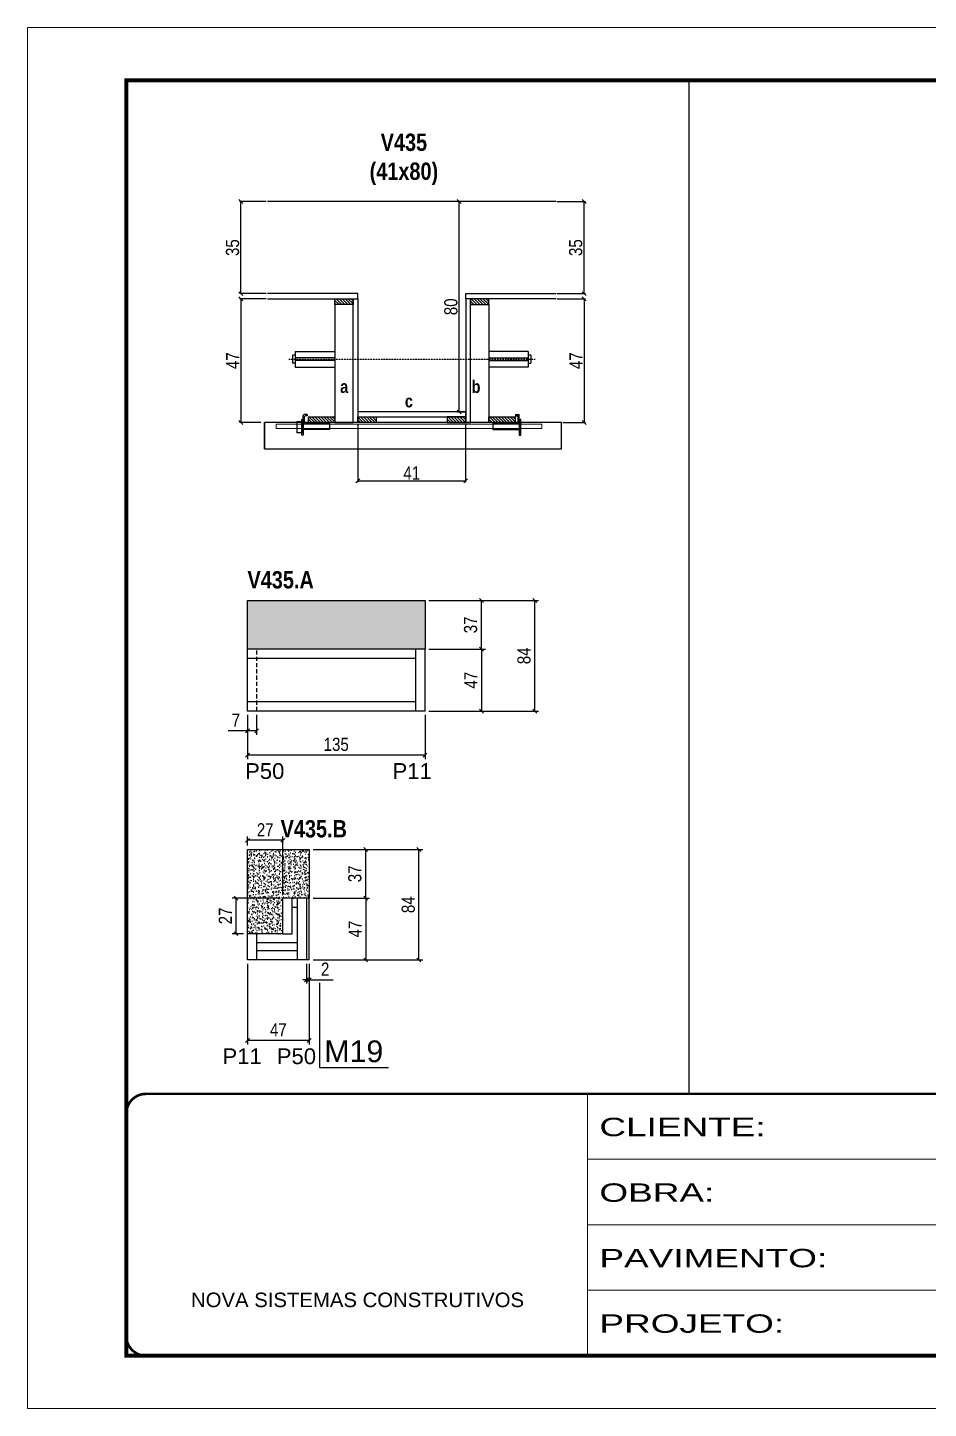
# Model space of a CAD drawing. Extents: x 3309 to 9590, y -2522 to 15424.
# Drawn here: x 8078 to 8763, y 6666 to 7716 of the extents above; entities that cross this region are included whole.
import ezdxf

# ---------------------------------------------------------------- set-up
doc = ezdxf.new("R2010")
doc.units = 0
for name, pattern in [('CONTINUO', [0]), ('DASHED', [0.75, 0.5, -0.25]), ('HIDDEN', [0.375, 0.25, -0.125]), ('HIDDEN2', [4.7625, 3.175, -1.5875])]:
    doc.linetypes.add(name, pattern=pattern)
for name, color, linetype in [('5', 5, 'Continuous'), ('barrote', 251, 'Continuous'), ('COTA', 241, 'Continuous'), ('detalhes', 4, 'Continuous'), ('NOMENCLATURA', 7, 'Continuous'), ('Painéis', 200, 'Continuous'), ('presilha', 1, 'Continuous'), ('SARR_2.2x10', 60, 'Continuous'), ('SARR_2.2x7', 40, 'Continuous'), ('SARR_3.5x7', 81, 'Continuous'), ('TENSOR', 3, 'Continuous')]:
    doc.layers.add(name, color=color, linetype=linetype)
for name, color, linetype, lineweight in [('CONCRETO', 251, 'Continuous', 25), ('Folhas', 255, 'Continuous', 9), ('SARRAFO DE PRESSAO', 251, 'DASHED', 9), ('SCO-___-LAJ', 2, 'Continuous', 0)]:
    doc.layers.add(name, color=color, linetype=linetype, lineweight=lineweight)
doc.styles.add('ARIAL', font='arial.ttf')
doc.styles.add('COTA TECNICA', font='techl___.ttf', dxfattribs={"height": 10})
doc.styles.add('COTA TECNICA 2X', font='techl___.ttf', dxfattribs={"height": 10})
doc.styles.get("Standard").update_dxf_attribs({"font": 'arial.ttf'})
doc.styles.add('TECNICA', font='techb___.ttf', dxfattribs={"height": 10})
doc.styles.add('Tecnologia', font='')
doc.styles.get('Tecnologia').set_extended_font_data('Forgotten Futurist')
doc.dimstyles.new('PAINEL', dxfattribs={"dimtxt": 10, "dimasz": 3, "dimexe": 3, "dimexo": 3, "dimgap": 3, "dimtad": 1, "dimdec": 1, "dimzin": 12, "dimdsep": 46, "dimtxsty": 'COTA TECNICA', "dimblk1": 'OBLIQUE', "dimblk2": 'OBLIQUE', "dimsah": 1, "dimcen": 0.9, "dimclrd": 4, "dimclre": 4, "dimclrt": 240, "dimadec": 1, "dimazin": 3, "dimtfac": 1, "dimtdec": 1, "dimtmove": 0, "dimatfit": 3, "dimfxl": 1, "dimtolj": 1, "dimtzin": 12, "dimarcsym": 0})
doc.dimstyles.new('SECAO', dxfattribs={"dimscale": 0.333333, "dimtxt": 5, "dimasz": 9, "dimexe": 3, "dimexo": 3, "dimgap": 3, "dimtad": 1, "dimdec": 1, "dimlfac": 0.5, "dimzin": 12, "dimdsep": 46, "dimtxsty": 'COTA TECNICA 2X', "dimblk1": 'OBLIQUE', "dimblk2": 'OBLIQUE', "dimsah": 1, "dimcen": 0.9, "dimclrd": 4, "dimclre": 4, "dimclrt": 240, "dimadec": 1, "dimazin": 3, "dimtfac": 1, "dimtdec": 1, "dimtmove": 0, "dimatfit": 3, "dimfxl": 1, "dimtolj": 1, "dimtzin": 12, "dimarcsym": 0})

# ---------------------------------------------------------------- blocks, each defined once
blk = doc.blocks.new('9999999999')
at = {"color": 30, "linetype": 'CONTINUO'}
for p, q in [((98564.6, 34230.2), (98564.6, 34429.4)), ((98564.6, 34379.6), (99584, 34379.6)), ((98564.6, 34329.8), (99488, 34329.8)), ((98564.6, 34280), (99488, 34280))]:
    blk.add_line(p, q, dxfattribs=at)
at = {"color": 30, "linetype": 'CONTINUO', "const_width": 2}
blk.add_lwpolyline([(99584, 34230.2), (99584, 34414.4, 0.414214), (99569, 34429.4), (98229, 34429.4, 0.414214), (98214, 34414.4), (98214, 34245.2, 0.414214), (98229, 34230.2), (99584, 34230.2)], format="xyb", dxfattribs=at)
at = {"layer": 'Folhas'}
blk.add_lwpolyline([(98139, 34190.2), (99624, 34190.2), (99624, 35240.2), (98139, 35240.2)], close=True, dxfattribs=at)
at = {"layer": 'Folhas', "color": 30, "const_width": 3}
blk.add_lwpolyline([(98214, 34230.2), (99584, 34230.2), (99584, 35200.2), (98214, 35200.2)], close=True, dxfattribs=at)
at = {"color": 7, "linetype": 'Continuous', "ltscale": 5, "style": 'ARIAL'}
blk.add_text('NOVA SISTEMAS CONSTRUTIVOS', height=11.059, dxfattribs=at).set_placement((98263.2, 34267.2))
at = {"layer": 'Folhas', "color": 7, "style": 'Tecnologia', "width": 1.5}
for s, p in [('CLIENTE:', (98573.7, 34397.2)), ('OBRA:', (98573.7, 34347.3)), ('PAVIMENTO:', (98573.7, 34297.5)), ('PROJETO:', (98573.7, 34247.7))]:
    blk.add_text(s, height=14, dxfattribs=at).set_placement(p)
blk = doc.blocks.new('PRESILHA METÁLICA 1')
at = {"layer": 'presilha'}
for p, q in [((7.5, 10.6), (7.5, 19.9)), ((12, 21), (8.6, 21)), ((9, 11.6), (9, 18.9)), ((12, 19.5), (9.6, 19.5)), ((12, 21), (12, 19.5)), ((0, 13), (6, 13)), ((0, 13), (0, 0)), ((6, 0), (0, 0)), ((6, 15.5), (7.5, 15.5)), ((6, -2.5), (6, 15.5)), ((6, 13), (6, 0)), ((7.5, 15.5), (7.5, -2.5)), ((37.5, 4.1), (7.5, 4.1)), ((37.5, 11), (9.6, 11)), ((37.5, 11), (37.5, 4.1)), ((7.5, -2.5), (6, -2.5))]:
    blk.add_line(p, q, dxfattribs=at)
for centre, radius, start, end in [((8.6, 19.9), 1.14, 90, 180), ((9.6, 18.9), 0.57, 90, 180), ((9.6, 11.6), 0.57, 180, 270)]:
    blk.add_arc(centre, radius, start, end, dxfattribs=at)
blk = doc.blocks.new('PRESILHA METÁLICA 2')
at = {"layer": 'presilha'}
for p, q in [((-5.2, 23.5), (-5.2, 22)), ((-5.2, 23.5), (-1.9, 23.5)), ((-5.2, 22), (-2.8, 22)), ((-2.2, 14.1), (-2.2, 21.4)), ((0.8, 18), (-0.8, 18)), ((-0.8, 18), (-0.8, 0)), ((-0.8, 14.6), (-0.8, 22.4)), ((0.8, 0), (0.8, 18)), ((-30.8, 13.5), (-30.8, 6.6)), ((-30.8, 13.5), (-2.8, 13.5)), ((-30.8, 6.6), (-0.8, 6.6)), ((-0.8, 0), (0.8, 0))]:
    blk.add_line(p, q, dxfattribs=at)
for centre, radius, start, end in [((-2.8, 21.4), 0.57, 0, 90), ((-1.9, 22.4), 1.14, 0, 90), ((-2.8, 14.1), 0.57, 270, 0)]:
    blk.add_arc(centre, radius, start, end, dxfattribs=at)
blk = doc.blocks.new('_Oblique')
at = {"color": 0, "linetype": 'ByBlock', "lineweight": -2}
blk.add_line((-0.5, -0.5), (0.5, 0.5), dxfattribs=at)
blk = doc.blocks.new('*D1620')
at = {"layer": 'COTA', "color": 4, "lineweight": -2, "transparency": 16777216}
for p, q in [((8259.2, 7510.1), (8238.9, 7510.1)), ((8239.9, 7510.1), (8239.9, 7416.1)), ((8255.1, 7416.1), (8238.9, 7416.1))]:
    blk.add_line(p, q, dxfattribs=at)
at = {"layer": 'Defpoints', "color": 0, "transparency": 16777216}
for p in [(8260.2, 7510.1), (8239.9, 7416.1), (8256.1, 7416.1)]:
    blk.add_point(p, dxfattribs=at)
at = {"layer": 'COTA', "color": 4, "lineweight": -2, "transparency": 16777216, "xscale": 3, "yscale": 3, "zscale": 3}
for p, rotation in [((8239.9, 7510.1), 90), ((8239.9, 7416.1), 270)]:
    blk.add_blockref('_Oblique', p, dxfattribs=dict(at, rotation=rotation))
at = {"layer": 'COTA', "color": 240, "transparency": 16777216, "insert": (8233.8, 7463.1), "char_height": 10, "attachment_point": 5, "rotation": 90, "style": 'COTA TECNICA 2X'}
blk.add_mtext('\\A1;47', dxfattribs=at)
blk = doc.blocks.new('*D1621')
at = {"layer": 'COTA', "color": 4, "lineweight": -2, "transparency": 16777216}
for p, q in [((8480.6, 7510.1), (8501.9, 7510.1)), ((8500.9, 7510.1), (8500.9, 7416.1)), ((8484.8, 7416.1), (8501.9, 7416.1))]:
    blk.add_line(p, q, dxfattribs=at)
at = {"layer": 'Defpoints', "color": 0, "transparency": 16777216}
for p in [(8479.6, 7510.1), (8483.8, 7416.1), (8500.9, 7416.1)]:
    blk.add_point(p, dxfattribs=at)
at = {"layer": 'COTA', "color": 4, "lineweight": -2, "transparency": 16777216, "xscale": 3, "yscale": 3, "zscale": 3}
for p, rotation in [((8500.9, 7510.1), 90), ((8500.9, 7416.1), 270)]:
    blk.add_blockref('_Oblique', p, dxfattribs=dict(at, rotation=rotation))
at = {"layer": 'COTA', "color": 240, "transparency": 16777216, "insert": (8494.8, 7463.1), "char_height": 10, "attachment_point": 5, "rotation": 90, "style": 'COTA TECNICA 2X'}
blk.add_mtext('\\A1;47', dxfattribs=at)
blk = doc.blocks.new('*D1622')
at = {"layer": 'COTA', "color": 4, "lineweight": -2, "transparency": 16777216}
for p, q in [((8409.9, 7584.1), (8404.9, 7584.1)), ((8405.9, 7424.1), (8405.9, 7584.1)), ((8409.9, 7424.1), (8404.9, 7424.1))]:
    blk.add_line(p, q, dxfattribs=at)
at = {"layer": 'Defpoints', "color": 0, "transparency": 16777216}
for p in [(8405.9, 7584.1), (8410.9, 7584.1), (8410.9, 7424.1)]:
    blk.add_point(p, dxfattribs=at)
at = {"layer": 'COTA', "color": 4, "lineweight": -2, "transparency": 16777216, "xscale": 3, "yscale": 3, "zscale": 3}
for p, rotation in [((8405.9, 7584.1), 90), ((8405.9, 7424.1), 270)]:
    blk.add_blockref('_Oblique', p, dxfattribs=dict(at, rotation=rotation))
at = {"layer": 'COTA', "color": 240, "transparency": 16777216, "insert": (8399.7, 7504.1), "char_height": 10, "attachment_point": 5, "rotation": 90, "style": 'COTA TECNICA 2X'}
blk.add_mtext('\\A1;80', dxfattribs=at)
blk = doc.blocks.new('*D1623')
at = {"layer": 'COTA', "color": 4, "lineweight": -2, "transparency": 16777216}
for p, q in [((8480.6, 7584.1), (8501.9, 7584.1)), ((8500.9, 7514.1), (8500.9, 7584.1)), ((8480.6, 7514.1), (8501.9, 7514.1))]:
    blk.add_line(p, q, dxfattribs=at)
at = {"layer": 'Defpoints', "color": 0, "transparency": 16777216}
for p in [(8479.6, 7584.1), (8500.9, 7584.1), (8479.6, 7514.1)]:
    blk.add_point(p, dxfattribs=at)
at = {"layer": 'COTA', "color": 4, "lineweight": -2, "transparency": 16777216, "xscale": 3, "yscale": 3, "zscale": 3}
for p, rotation in [((8500.9, 7584.1), 90), ((8500.9, 7514.1), 270)]:
    blk.add_blockref('_Oblique', p, dxfattribs=dict(at, rotation=rotation))
at = {"layer": 'COTA', "color": 240, "transparency": 16777216, "insert": (8494.6, 7549.1), "char_height": 10, "attachment_point": 5, "rotation": 90, "style": 'COTA TECNICA 2X'}
blk.add_mtext('\\A1;35', dxfattribs=at)
blk = doc.blocks.new('*D1624')
at = {"layer": 'COTA', "color": 4, "lineweight": -2, "transparency": 16777216}
for p, q in [((8259.2, 7584.1), (8238.9, 7584.1)), ((8239.9, 7514.1), (8239.9, 7584.1)), ((8259.2, 7514.1), (8238.9, 7514.1))]:
    blk.add_line(p, q, dxfattribs=at)
at = {"layer": 'Defpoints', "color": 0, "transparency": 16777216}
for p in [(8239.9, 7584.1), (8260.2, 7584.1), (8260.2, 7514.1)]:
    blk.add_point(p, dxfattribs=at)
at = {"layer": 'COTA', "color": 4, "lineweight": -2, "transparency": 16777216, "xscale": 3, "yscale": 3, "zscale": 3}
for p, rotation in [((8239.9, 7584.1), 90), ((8239.9, 7514.1), 270)]:
    blk.add_blockref('_Oblique', p, dxfattribs=dict(at, rotation=rotation))
at = {"layer": 'COTA', "color": 240, "transparency": 16777216, "insert": (8233.7, 7549.1), "char_height": 10, "attachment_point": 5, "rotation": 90, "style": 'COTA TECNICA 2X'}
blk.add_mtext('\\A1;35', dxfattribs=at)
blk = doc.blocks.new('*D1625')
at = {"layer": 'COTA', "color": 4, "linetype": 'ByBlock', "lineweight": -2, "transparency": 16777216}
for p, q in [((8245, 7193.7), (8245, 7160.1)), ((8380, 7193.7), (8380, 7160.1)), ((8380, 7163.1), (8245, 7163.1))]:
    blk.add_line(p, q, dxfattribs=at)
at = {"layer": 'Defpoints', "color": 0, "linetype": 'ByBlock', "transparency": 16777216}
for p in [(8245, 7196.7), (8380, 7196.7), (8245, 7163.1)]:
    blk.add_point(p, dxfattribs=at)
at = {"layer": 'COTA', "color": 4, "linetype": 'ByBlock', "lineweight": -2, "transparency": 16777216, "xscale": 3, "yscale": 3, "zscale": 3, "rotation": 180}
blk.add_blockref('_Oblique', (8245, 7163.1), dxfattribs=at)
at = {"layer": 'COTA', "color": 4, "linetype": 'ByBlock', "lineweight": -2, "transparency": 16777216, "xscale": 3, "yscale": 3, "zscale": 3}
blk.add_blockref('_Oblique', (8380, 7163.1), dxfattribs=at)
at = {"layer": 'COTA', "color": 240, "linetype": 'ByBlock', "transparency": 16777216, "insert": (8312.5, 7171.3), "char_height": 10, "attachment_point": 5, "style": 'COTA TECNICA'}
blk.add_mtext('\\A1;135', dxfattribs=at)
blk = doc.blocks.new('*D1626')
at = {"layer": 'COTA', "color": 4, "lineweight": -2, "transparency": 16777216}
for p, q in [((8383, 7243.7), (8425.9, 7243.7)), ((8422.9, 7243.7), (8422.9, 7196.7)), ((8383, 7196.7), (8425.9, 7196.7))]:
    blk.add_line(p, q, dxfattribs=at)
at = {"layer": 'Defpoints', "color": 0, "transparency": 16777216}
for p in [(8380, 7243.7), (8380, 7196.7), (8422.9, 7196.7)]:
    blk.add_point(p, dxfattribs=at)
at = {"layer": 'COTA', "color": 4, "lineweight": -2, "transparency": 16777216, "xscale": 3, "yscale": 3, "zscale": 3}
for p, rotation in [((8422.9, 7243.7), 90), ((8422.9, 7196.7), 270)]:
    blk.add_blockref('_Oblique', p, dxfattribs=dict(at, rotation=rotation))
at = {"layer": 'COTA', "color": 240, "transparency": 16777216, "insert": (8414.9, 7220.2), "char_height": 10, "attachment_point": 5, "rotation": 90, "style": 'COTA TECNICA'}
blk.add_mtext('\\A1;47', dxfattribs=at)
blk = doc.blocks.new('*D1627')
at = {"layer": 'COTA', "color": 4, "lineweight": -2, "transparency": 16777216}
for p, q in [((8383, 7280.7), (8425.9, 7280.7)), ((8422.9, 7243.7), (8422.9, 7280.7)), ((8383, 7243.7), (8425.9, 7243.7))]:
    blk.add_line(p, q, dxfattribs=at)
at = {"layer": 'Defpoints', "color": 0, "transparency": 16777216}
for p in [(8380, 7280.7), (8422.9, 7280.7), (8380, 7243.7)]:
    blk.add_point(p, dxfattribs=at)
at = {"layer": 'COTA', "color": 4, "lineweight": -2, "transparency": 16777216, "xscale": 3, "yscale": 3, "zscale": 3}
for p, rotation in [((8422.9, 7280.7), 90), ((8422.9, 7243.7), 270)]:
    blk.add_blockref('_Oblique', p, dxfattribs=dict(at, rotation=rotation))
at = {"layer": 'COTA', "color": 240, "transparency": 16777216, "insert": (8414.7, 7262.2), "char_height": 10, "attachment_point": 5, "rotation": 90, "style": 'COTA TECNICA'}
blk.add_mtext('\\A1;37', dxfattribs=at)
blk = doc.blocks.new('*D1628')
at = {"layer": 'COTA', "color": 4, "lineweight": -2, "transparency": 16777216}
for p, q in [((8245, 7193.7), (8245, 7178.6)), ((8252, 7193.7), (8252, 7178.6)), ((8245, 7181.6), (8230.3, 7181.6)), ((8252, 7181.6), (8245, 7181.6))]:
    blk.add_line(p, q, dxfattribs=at)
at = {"layer": 'Defpoints', "color": 0, "transparency": 16777216}
for p in [(8245, 7196.7), (8252, 7196.7), (8245, 7181.6)]:
    blk.add_point(p, dxfattribs=at)
at = {"layer": 'COTA', "color": 4, "lineweight": -2, "transparency": 16777216, "xscale": 3, "yscale": 3, "zscale": 3, "rotation": 180}
blk.add_blockref('_Oblique', (8245, 7181.6), dxfattribs=at)
at = {"layer": 'COTA', "color": 4, "lineweight": -2, "transparency": 16777216, "xscale": 3, "yscale": 3, "zscale": 3}
blk.add_blockref('_Oblique', (8252, 7181.6), dxfattribs=at)
at = {"layer": 'COTA', "color": 240, "transparency": 16777216, "insert": (8236.2, 7189.7), "char_height": 10, "attachment_point": 5, "style": 'COTA TECNICA'}
blk.add_mtext('\\A1;7', dxfattribs=at)
blk = doc.blocks.new('*D1629')
at = {"layer": 'COTA', "color": 4, "lineweight": -2, "transparency": 16777216}
for p, q in [((8383, 7280.7), (8466.4, 7280.7)), ((8463.4, 7196.7), (8463.4, 7280.7)), ((8383, 7196.7), (8466.4, 7196.7))]:
    blk.add_line(p, q, dxfattribs=at)
at = {"layer": 'Defpoints', "color": 0, "transparency": 16777216}
for p in [(8380, 7280.7), (8463.4, 7280.7), (8380, 7196.7)]:
    blk.add_point(p, dxfattribs=at)
at = {"layer": 'COTA', "color": 4, "lineweight": -2, "transparency": 16777216, "xscale": 3, "yscale": 3, "zscale": 3}
for p, rotation in [((8463.4, 7280.7), 90), ((8463.4, 7196.7), 270)]:
    blk.add_blockref('_Oblique', p, dxfattribs=dict(at, rotation=rotation))
at = {"layer": 'COTA', "color": 240, "transparency": 16777216, "insert": (8455.3, 7238.7), "char_height": 10, "attachment_point": 5, "rotation": 90, "style": 'COTA TECNICA'}
blk.add_mtext('\\A1;84', dxfattribs=at)
blk = doc.blocks.new('*D1630')
at = {"layer": 'COTA', "color": 4, "linetype": 'ByBlock', "lineweight": -2, "transparency": 16777216}
for p, q in [((8245, 7004.4), (8245, 6943.2)), ((8292, 7004.4), (8292, 6943.2)), ((8292, 6946.2), (8245, 6946.2))]:
    blk.add_line(p, q, dxfattribs=at)
at = {"layer": 'Defpoints', "color": 0, "linetype": 'ByBlock', "transparency": 16777216}
for p in [(8245, 7007.4), (8292, 7007.4), (8245, 6946.2)]:
    blk.add_point(p, dxfattribs=at)
at = {"layer": 'COTA', "color": 4, "linetype": 'ByBlock', "lineweight": -2, "transparency": 16777216, "xscale": 3, "yscale": 3, "zscale": 3, "rotation": 180}
blk.add_blockref('_Oblique', (8245, 6946.2), dxfattribs=at)
at = {"layer": 'COTA', "color": 4, "linetype": 'ByBlock', "lineweight": -2, "transparency": 16777216, "xscale": 3, "yscale": 3, "zscale": 3}
blk.add_blockref('_Oblique', (8292, 6946.2), dxfattribs=at)
at = {"layer": 'COTA', "color": 240, "linetype": 'ByBlock', "transparency": 16777216, "insert": (8268.5, 6954.3), "char_height": 10, "attachment_point": 5, "style": 'COTA TECNICA'}
blk.add_mtext('\\A1;47', dxfattribs=at)
blk = doc.blocks.new('*D1631')
at = {"layer": 'COTA', "color": 4, "lineweight": -2, "transparency": 16777216}
for p, q in [((8295, 7054.4), (8337.9, 7054.4)), ((8334.9, 7054.4), (8334.9, 7007.4)), ((8295, 7007.4), (8337.9, 7007.4))]:
    blk.add_line(p, q, dxfattribs=at)
at = {"layer": 'Defpoints', "color": 0, "transparency": 16777216}
for p in [(8292, 7054.4), (8292, 7007.4), (8334.9, 7007.4)]:
    blk.add_point(p, dxfattribs=at)
at = {"layer": 'COTA', "color": 4, "lineweight": -2, "transparency": 16777216, "xscale": 3, "yscale": 3, "zscale": 3}
for p, rotation in [((8334.9, 7054.4), 90), ((8334.9, 7007.4), 270)]:
    blk.add_blockref('_Oblique', p, dxfattribs=dict(at, rotation=rotation))
at = {"layer": 'COTA', "color": 240, "transparency": 16777216, "insert": (8326.9, 7030.9), "char_height": 10, "attachment_point": 5, "rotation": 90, "style": 'COTA TECNICA'}
blk.add_mtext('\\A1;47', dxfattribs=at)
blk = doc.blocks.new('*D1632')
at = {"layer": 'COTA', "color": 4, "lineweight": -2, "transparency": 16777216}
for p, q in [((8295, 7091.4), (8337.9, 7091.4)), ((8334.9, 7054.4), (8334.9, 7091.4)), ((8295, 7054.4), (8337.9, 7054.4))]:
    blk.add_line(p, q, dxfattribs=at)
at = {"layer": 'Defpoints', "color": 0, "transparency": 16777216}
for p in [(8292, 7091.4), (8334.9, 7091.4), (8292, 7054.4)]:
    blk.add_point(p, dxfattribs=at)
at = {"layer": 'COTA', "color": 4, "lineweight": -2, "transparency": 16777216, "xscale": 3, "yscale": 3, "zscale": 3}
for p, rotation in [((8334.9, 7091.4), 90), ((8334.9, 7054.4), 270)]:
    blk.add_blockref('_Oblique', p, dxfattribs=dict(at, rotation=rotation))
at = {"layer": 'COTA', "color": 240, "transparency": 16777216, "insert": (8326.7, 7072.9), "char_height": 10, "attachment_point": 5, "rotation": 90, "style": 'COTA TECNICA'}
blk.add_mtext('\\A1;37', dxfattribs=at)
blk = doc.blocks.new('*D1633')
at = {"layer": 'COTA', "color": 4, "lineweight": -2, "transparency": 16777216}
for p, q in [((8295, 7091.4), (8378.4, 7091.4)), ((8375.4, 7007.4), (8375.4, 7091.4)), ((8295, 7007.4), (8378.4, 7007.4))]:
    blk.add_line(p, q, dxfattribs=at)
at = {"layer": 'Defpoints', "color": 0, "transparency": 16777216}
for p in [(8292, 7091.4), (8375.4, 7091.4), (8292, 7007.4)]:
    blk.add_point(p, dxfattribs=at)
at = {"layer": 'COTA', "color": 4, "lineweight": -2, "transparency": 16777216, "xscale": 3, "yscale": 3, "zscale": 3}
for p, rotation in [((8375.4, 7091.4), 90), ((8375.4, 7007.4), 270)]:
    blk.add_blockref('_Oblique', p, dxfattribs=dict(at, rotation=rotation))
at = {"layer": 'COTA', "color": 240, "transparency": 16777216, "insert": (8367.3, 7049.4), "char_height": 10, "attachment_point": 5, "rotation": 90, "style": 'COTA TECNICA'}
blk.add_mtext('\\A1;84', dxfattribs=at)
blk = doc.blocks.new('*D1634')
at = {"layer": 'COTA', "color": 4, "lineweight": -2, "transparency": 16777216}
for p, q in [((8290, 7004.4), (8290, 6989.4)), ((8292, 7004.4), (8292, 6989.4)), ((8290, 6992.4), (8287, 6992.4)), ((8290, 6992.4), (8292, 6992.4)), ((8292, 6992.4), (8310.1, 6992.4))]:
    blk.add_line(p, q, dxfattribs=at)
at = {"layer": 'Defpoints', "color": 0, "transparency": 16777216}
for p in [(8290, 7007.4), (8292, 7007.4), (8292, 6992.4)]:
    blk.add_point(p, dxfattribs=at)
at = {"layer": 'COTA', "color": 4, "lineweight": -2, "transparency": 16777216, "xscale": 3, "yscale": 3, "zscale": 3}
blk.add_blockref('_Oblique', (8290, 6992.4), dxfattribs=at)
at = {"layer": 'COTA', "color": 4, "lineweight": -2, "transparency": 16777216, "xscale": 3, "yscale": 3, "zscale": 3, "rotation": 180}
blk.add_blockref('_Oblique', (8292, 6992.4), dxfattribs=at)
at = {"layer": 'COTA', "color": 240, "transparency": 16777216, "insert": (8304.1, 7000.4), "char_height": 10, "attachment_point": 5, "style": 'COTA TECNICA'}
blk.add_mtext('\\A1;2', dxfattribs=at)
blk = doc.blocks.new('*D1635')
at = {"layer": 'COTA', "color": 4, "lineweight": -2, "transparency": 16777216}
for p, q in [((8328.9, 7415.1), (8328.9, 7370.7)), ((8410.9, 7415.1), (8410.9, 7370.7)), ((8328.9, 7371.7), (8410.9, 7371.7))]:
    blk.add_line(p, q, dxfattribs=at)
at = {"layer": 'Defpoints', "color": 0, "transparency": 16777216}
for p in [(8328.9, 7416.1), (8410.9, 7416.1), (8410.9, 7371.7)]:
    blk.add_point(p, dxfattribs=at)
at = {"layer": 'COTA', "color": 4, "lineweight": -2, "transparency": 16777216, "xscale": 3, "yscale": 3, "zscale": 3, "rotation": 180}
blk.add_blockref('_Oblique', (8328.9, 7371.7), dxfattribs=at)
at = {"layer": 'COTA', "color": 4, "lineweight": -2, "transparency": 16777216, "xscale": 3, "yscale": 3, "zscale": 3}
blk.add_blockref('_Oblique', (8410.9, 7371.7), dxfattribs=at)
at = {"layer": 'COTA', "color": 240, "transparency": 16777216, "insert": (8369.9, 7377.7), "char_height": 10, "attachment_point": 5, "style": 'COTA TECNICA 2X'}
blk.add_mtext('\\A1;41', dxfattribs=at)
blk = doc.blocks.new('*D1636')
at = {"layer": 'COTA', "color": 4, "lineweight": -2, "transparency": 16777216}
for p, q in [((8269, 7054.4), (8233.3, 7054.4)), ((8236.3, 7027.4), (8236.3, 7054.4)), ((8242, 7027.4), (8233.3, 7027.4))]:
    blk.add_line(p, q, dxfattribs=at)
at = {"layer": 'Defpoints', "color": 0, "transparency": 16777216}
for p in [(8236.3, 7054.4), (8272, 7054.4), (8245, 7027.4)]:
    blk.add_point(p, dxfattribs=at)
at = {"layer": 'COTA', "color": 4, "lineweight": -2, "transparency": 16777216, "xscale": 3, "yscale": 3, "zscale": 3}
for p, rotation in [((8236.3, 7054.4), 90), ((8236.3, 7027.4), 270)]:
    blk.add_blockref('_Oblique', p, dxfattribs=dict(at, rotation=rotation))
at = {"layer": 'COTA', "color": 240, "transparency": 16777216, "insert": (8228.2, 7040.9), "char_height": 10, "attachment_point": 5, "rotation": 90, "style": 'COTA TECNICA'}
blk.add_mtext('\\A1;27', dxfattribs=at)
blk = doc.blocks.new('*D1637')
at = {"layer": 'COTA', "color": 4, "lineweight": -2, "transparency": 16777216}
for p, q in [((8245, 7094.4), (8245, 7101.4)), ((8272, 7098.4), (8245, 7098.4)), ((8272, 7057.4), (8272, 7101.4))]:
    blk.add_line(p, q, dxfattribs=at)
at = {"layer": 'Defpoints', "color": 0, "transparency": 16777216}
for p in [(8245, 7098.4), (8245, 7091.4), (8272, 7054.4)]:
    blk.add_point(p, dxfattribs=at)
at = {"layer": 'COTA', "color": 4, "lineweight": -2, "transparency": 16777216, "xscale": 3, "yscale": 3, "zscale": 3, "rotation": 180}
blk.add_blockref('_Oblique', (8245, 7098.4), dxfattribs=at)
at = {"layer": 'COTA', "color": 4, "lineweight": -2, "transparency": 16777216, "xscale": 3, "yscale": 3, "zscale": 3}
blk.add_blockref('_Oblique', (8272, 7098.4), dxfattribs=at)
at = {"layer": 'COTA', "color": 240, "transparency": 16777216, "insert": (8258.5, 7106.4), "char_height": 10, "attachment_point": 5, "style": 'COTA TECNICA'}
blk.add_mtext('\\A1;27', dxfattribs=at)

msp = doc.modelspace()

# ---------------------------------------------------------------- hatches: boundary and pattern name
at = {"layer": 'COTA'}
h = msp.add_hatch(dxfattribs=at)
h.set_pattern_fill('AR-CONC', color=256, scale=0.03)
h.paths.add_polyline_path([(8380.03, 7280.71), (8245.03, 7280.71), (8245.03, 7243.71), (8380.03, 7243.71)])
h = msp.add_hatch(dxfattribs=at)
h.set_pattern_fill('AR-CONC', color=256, scale=0.03)
h.paths.add_polyline_path([(8292.03, 7091.39), (8245.03, 7091.39), (8245.03, 7027.39), (8272.03, 7027.39), (8272.03, 7054.39), (8292.03, 7054.39)])
at = {"layer": 'SARR_2.2x10'}
h = msp.add_hatch(dxfattribs=at)
h.set_pattern_fill('ANSI31', color=256, scale=0.5, angle=90)
h.set_pattern_definition([(135, (41484.8781, -116096.026), (-1.122532015, -1.122532015), [])])
h.paths.add_polyline_path([(8291.34, 7420.54), (8291.34, 7416.14), (8311.34, 7416.14), (8311.34, 7420.54)])
h = msp.add_hatch(dxfattribs=at)
h.set_pattern_fill('ANSI31', color=256, scale=0.5, angle=90)
h.set_pattern_definition([(135, (41622.0781, -116096.026), (-1.122532015, -1.122532015), [])])
h.paths.add_polyline_path([(8428.54, 7420.54), (8428.54, 7416.14), (8448.54, 7416.14), (8448.54, 7420.54)])
at = {"layer": 'SARR_2.2x7'}
h = msp.add_hatch(dxfattribs=at)
h.set_pattern_fill('ANSI31', color=256, scale=0.5, angle=90)
h.set_pattern_definition([(135, (41498.8781, -116006.426), (-1.122532015, -1.122532015), [])])
h.paths.add_polyline_path([(8325.34, 7510.14), (8325.34, 7505.74), (8311.34, 7505.74), (8311.34, 7510.14)])
h = msp.add_hatch(dxfattribs=at)
h.set_pattern_fill('ANSI31', color=256, scale=0.5, angle=90)
h.set_pattern_definition([(135, (41522.8781, -116006.426), (-1.122532015, -1.122532015), [])])
h.paths.add_polyline_path([(8414.54, 7510.14), (8414.54, 7505.74), (8428.54, 7505.74), (8428.54, 7510.14)])
h = msp.add_hatch(dxfattribs=at)
h.set_pattern_fill('ANSI31', color=256, scale=0.5, angle=90)
h.set_pattern_definition([(135, (41564.4781, -116096.026), (-1.122532015, -1.122532015), [])])
h.paths.add_polyline_path([(8342.94, 7416.14), (8342.94, 7420.54), (8328.94, 7420.54), (8328.94, 7416.14)])
h = msp.add_hatch(dxfattribs=at)
h.set_pattern_fill('ANSI31', color=256, scale=0.5, angle=90)
h.set_pattern_definition([(135, (41608.4781, -116096.026), (-1.122532015, -1.122532015), [])])
h.paths.add_polyline_path([(8396.94, 7420.54), (8396.94, 7416.14), (8410.94, 7416.14), (8410.94, 7420.54)])

# ---------------------------------------------------------------- linework, layer by layer
at = {"ltscale": 3}
for p, q in [((8279.34, 7467.22), (8279.34, 7461.22)), ((8281.34, 7467.22), (8279.34, 7467.22)), ((8281.34, 7470.22), (8281.34, 7458.22)), ((8281.34, 7470.22), (8311.34, 7470.22)), ((8458.54, 7470.22), (8428.54, 7470.22)), ((8458.54, 7470.22), (8458.54, 7458.22)), ((8460.54, 7467.22), (8458.54, 7467.22)), ((8460.54, 7467.22), (8460.54, 7461.22)), ((8281.34, 7461.22), (8279.34, 7461.22)), ((8311.34, 7465.22), (8281.34, 7465.22)), ((8311.34, 7463.22), (8281.34, 7463.22)), ((8281.34, 7458.22), (8311.34, 7458.22)), ((8428.54, 7465.22), (8458.54, 7465.22)), ((8428.54, 7463.22), (8458.54, 7463.22)), ((8458.54, 7458.22), (8428.54, 7458.22)), ((8458.54, 7461.22), (8460.54, 7461.22))]:
    msp.add_line(p, q, dxfattribs=at)
at = {"layer": 'barrote'}
msp.add_lwpolyline([(8257.88, 7396.14), (8483.8, 7396.14), (8483.8, 7416.14), (8257.88, 7416.14)], close=True, dxfattribs=at)
at = {"layer": 'CONCRETO', "linetype": 'Continuous'}
msp.add_line((8479.64, 7584.14), (8260.24, 7584.14), dxfattribs=at)
at = {"layer": 'COTA'}
for p, q in [((8580.65, 7676.41), (8580.65, 6905.65)), ((8245.03, 7243.71), (8245.03, 7280.71)), ((8245.03, 7280.71), (8380.03, 7280.71)), ((8380.03, 7280.71), (8380.03, 7243.71)), ((8245.03, 7027.39), (8245.03, 7091.39)), ((8245.03, 7091.39), (8292.03, 7091.39)), ((8292.03, 7091.39), (8292.03, 7054.39)), ((8272.03, 7027.39), (8279.03, 7027.39))]:
    msp.add_line(p, q, dxfattribs=at)
at = {"layer": 'detalhes', "color": 250}
msp.add_line((8257.88, 7396.14), (8257.88, 7416.14), dxfattribs=at)
at = {"layer": 'NOMENCLATURA', "linetype": 'Continuous'}
for p, q in [((8299.95, 6925.49), (8299.95, 6989.91)), ((8352.33, 6925.49), (8299.95, 6925.49))]:
    msp.add_line(p, q, dxfattribs=at)
at = {"layer": 'Painéis', "linetype": 'ByBlock'}
for p, q in [((8380.03, 7243.71), (8245.03, 7243.71)), ((8245.03, 7196.71), (8245.03, 7243.71)), ((8380.03, 7196.71), (8380.03, 7243.71)), ((8380.03, 7196.71), (8245.03, 7196.71)), ((8292.03, 7054.39), (8272.03, 7054.39)), ((8272.03, 7027.39), (8272.03, 7054.39)), ((8290.03, 7007.39), (8290.03, 7054.39)), ((8292.03, 7007.39), (8292.03, 7054.39)), ((8245.03, 7007.39), (8245.03, 7027.39)), ((8272.03, 7027.39), (8245.03, 7027.39)), ((8292.03, 7007.39), (8245.03, 7007.39))]:
    msp.add_line(p, q, dxfattribs=at)
at = {"layer": 'Painéis', "linetype": 'Continuous', "elevation": 0}
for points in [[(8260.24, 7510.14), (8328.94, 7510.14), (8328.94, 7514.14), (8260.24, 7514.14)], [(8479.64, 7510.14), (8410.94, 7510.14), (8410.94, 7514.14), (8479.64, 7514.14)]]:
    msp.add_lwpolyline(points, dxfattribs=at)
at = {"layer": 'Painéis', "linetype": 'Continuous'}
for points in [[(8325.34, 7416.14), (8325.34, 7510.14), (8328.94, 7510.14), (8328.94, 7416.14)], [(8414.54, 7416.14), (8414.54, 7510.14), (8410.94, 7510.14), (8410.94, 7416.14)], [(8410.94, 7424.14), (8328.94, 7424.14), (8328.94, 7420.54), (8410.94, 7420.54)]]:
    msp.add_lwpolyline(points, close=True, dxfattribs=at)
at = {"layer": 'SARR_2.2x10'}
for points in [[(8291.34, 7420.54), (8311.34, 7420.54), (8311.34, 7416.14), (8291.34, 7416.14)], [(8428.54, 7420.54), (8448.54, 7420.54), (8448.54, 7416.14), (8428.54, 7416.14)]]:
    msp.add_lwpolyline(points, close=True, dxfattribs=at)
at = {"layer": 'SARR_2.2x7', "linetype": 'Continuous'}
for p, q in [((8373.03, 7236.71), (8245.03, 7236.71)), ((8373.03, 7196.71), (8373.03, 7243.71)), ((8373.03, 7203.71), (8245.03, 7203.71)), ((8279.03, 7027.39), (8279.03, 7054.39)), ((8283.03, 7047.39), (8279.03, 7047.39)), ((8283.03, 7007.39), (8283.03, 7054.39)), ((8252.03, 7007.39), (8252.03, 7027.39)), ((8283.03, 7020.39), (8252.03, 7020.39)), ((8283.03, 7014.39), (8252.03, 7014.39))]:
    msp.add_line(p, q, dxfattribs=at)
at = {"layer": 'SARR_2.2x7', "linetype": 'HIDDEN2'}
msp.add_line((8252.03, 7196.71), (8252.03, 7243.71), dxfattribs=at)
at = {"layer": 'SARR_2.2x7', "elevation": 0}
for points in [[(8311.34, 7510.14), (8325.34, 7510.14), (8325.34, 7505.74), (8311.34, 7505.74)], [(8428.54, 7510.14), (8414.54, 7510.14), (8414.54, 7505.74), (8428.54, 7505.74)]]:
    msp.add_lwpolyline(points, close=True, dxfattribs=at)
at = {"layer": 'SARR_2.2x7'}
for points in [[(8328.94, 7420.54), (8342.94, 7420.54), (8342.94, 7416.14), (8328.94, 7416.14)], [(8410.94, 7420.54), (8396.94, 7420.54), (8396.94, 7416.14), (8410.94, 7416.14)]]:
    msp.add_lwpolyline(points, close=True, dxfattribs=at)
at = {"layer": 'SARR_3.5x7'}
for points in [[(8325.34, 7505.74), (8311.34, 7505.74), (8311.34, 7416.14), (8325.34, 7416.14)], [(8414.54, 7505.74), (8428.54, 7505.74), (8428.54, 7416.14), (8414.54, 7416.14)]]:
    msp.add_lwpolyline(points, close=True, dxfattribs=at)
at = {"layer": 'SCO-___-LAJ', "color": 1}
msp.add_lwpolyline([(8266.89, 7414.81), (8468.72, 7414.81), (8468.72, 7411.61), (8266.89, 7411.61)], close=True, dxfattribs=at)
at = {"layer": 'TENSOR', "linetype": 'HIDDEN', "ltscale": 0.5}
msp.add_line((8276.34, 7464.22), (8463.84, 7464.22), dxfattribs=at)

# ---------------------------------------------------------------- block references
at = {"layer": 'presilha', "xscale": 0.6666666666666666, "yscale": 0.6666666666666666, "zscale": 0.6666666666666666}
for name, p in [('PRESILHA METÁLICA 1', (8282.47, 7408.18)), ('PRESILHA METÁLICA 2', (8452.22, 7406.51))]:
    msp.add_blockref(name, p, dxfattribs=at)
at = {"layer": 'SARRAFO DE PRESSAO', "color": 6, "linetype": 'ByBlock'}
msp.add_blockref('9999999999', (-90061.11, -27523.8), dxfattribs=at)

# ---------------------------------------------------------------- texts
at = {"layer": '5', "linetype": 'Continuous'}
for s, p in [('P50', (8243.24, 7145.07)), ('P11', (8355.33, 7145.07)), ('P11', (8226.01, 6928.18)), ('P50', (8267.33, 6928.18))]:
    msp.add_text(s, height=12, rotation=0.00004, dxfattribs=at).set_placement(p)
at = {"layer": 'detalhes', "style": 'TECNICA'}
for s, p in [('a', (8315.47, 7438.58)), ('b', (8415.44, 7438.57)), ('c', (8364.7, 7427.62))]:
    msp.add_text(s, height=9.6, dxfattribs=at).set_placement(p)
at = {"layer": 'NOMENCLATURA', "style": 'TECNICA'}
for s, p in [('V435.A', (8245.03, 7289.9)), ('V435.B', (8270.22, 7100.58))]:
    msp.add_text(s, height=13.2, dxfattribs=at).set_placement(p)
at = {"layer": 'NOMENCLATURA', "linetype": 'Continuous'}
msp.add_text('M19', height=16.5, dxfattribs=at).set_placement((8303.43, 6929.69))
at = {"layer": 'NOMENCLATURA', "insert": (8363.94, 7635.84), "char_height": 13.2, "attachment_point": 2, "style": 'TECNICA'}
msp.add_mtext_dynamic_manual_height_columns('V435\\P(41x80)', width=300.2766, gutter_width=1, heights=[0], dxfattribs=at)

# ---------------------------------------------------------------- dimensions: what is measured, and where the dimension line sits
at = {"layer": 'COTA'}
for base, p1, p2, dimstyle, picture, middle in [((8239.89, 7584.14), (8260.24, 7514.14), (8260.24, 7584.14), 'SECAO', '*D1624', (8233.67, 7549.14)), ((8405.87, 7584.14), (8410.94, 7424.14), (8410.94, 7584.14), 'SECAO', '*D1622', (8399.74, 7504.14)), ((8500.86, 7584.14), (8479.64, 7514.14), (8479.64, 7584.14), 'SECAO', '*D1623', (8494.64, 7549.14)), ((8239.89, 7416.14, 0), (8260.24, 7510.14), (8256.13, 7416.14, 0), 'SECAO', '*D1620', (8233.82, 7463.14, 0)), ((8500.86, 7416.14, 0), (8479.64, 7510.14), (8483.75, 7416.14, 0), 'SECAO', '*D1621', (8494.78, 7463.14, 0)), ((8422.92, 7280.71), (8380.03, 7243.71), (8380.03, 7280.71), 'PAINEL', '*D1627', (8414.7, 7262.21)), ((8463.43, 7280.71), (8380.03, 7196.71), (8380.03, 7280.71), 'PAINEL', '*D1629', (8455.34, 7238.71)), ((8422.92, 7196.71), (8380.03, 7243.71), (8380.03, 7196.71), 'PAINEL', '*D1626', (8414.85, 7220.21)), ((8334.92, 7091.39), (8292.03, 7054.39), (8292.03, 7091.39), 'PAINEL', '*D1632', (8326.7, 7072.89)), ((8375.43, 7091.39), (8292.03, 7007.39), (8292.03, 7091.39), 'PAINEL', '*D1633', (8367.34, 7049.39)), ((8236.28, 7054.39), (8245.03, 7027.39), (8272.03, 7054.39), 'PAINEL', '*D1636', (8228.2, 7040.89)), ((8334.92, 7007.39), (8292.03, 7054.39), (8292.03, 7007.39), 'PAINEL', '*D1631', (8326.85, 7030.89))]:
    dim = msp.add_linear_dim(base=base, p1=p1, p2=p2, angle=90, dimstyle=dimstyle, dxfattribs=at)
    dim.commit()
    dim.dimension.update_dxf_attribs({"geometry": picture, "text_midpoint": middle})
for base, p1, p2, dimstyle, picture, middle in [((8410.94, 7371.67), (8328.94, 7416.14), (8410.94, 7416.14), 'SECAO', '*D1635', (8369.94, 7377.75)), ((8245.03, 7181.6), (8252.03, 7196.71), (8245.03, 7196.71), 'PAINEL', '*D1628', (8236.17, 7189.68)), ((8245.03, 7098.36), (8272.03, 7054.39), (8245.03, 7091.39), 'PAINEL', '*D1637', (8258.53, 7106.44)), ((8292.03, 6992.42), (8290.03, 7007.39), (8292.03, 7007.39), 'PAINEL', '*D1634', (8304.09, 7000.42))]:
    dim = msp.add_linear_dim(base=base, p1=p1, p2=p2, dimstyle=dimstyle, dxfattribs=at)
    dim.commit()
    dim.dimension.update_dxf_attribs({"geometry": picture, "text_midpoint": middle})
at = {"layer": 'COTA', "linetype": 'ByBlock'}
for base, p1, p2, picture, middle in [((8245.03, 7163.09), (8380.03, 7196.71), (8245.03, 7196.71), '*D1625', (8312.53, 7171.3)), ((8245.03, 6946.19), (8292.03, 7007.39), (8245.03, 7007.39), '*D1630', (8268.53, 6954.26))]:
    dim = msp.add_linear_dim(base=base, p1=p1, p2=p2, angle=180, dimstyle='PAINEL', dxfattribs=at)
    dim.commit()
    dim.dimension.update_dxf_attribs({"geometry": picture, "text_midpoint": middle})

doc.saveas('drawing.dxf')
